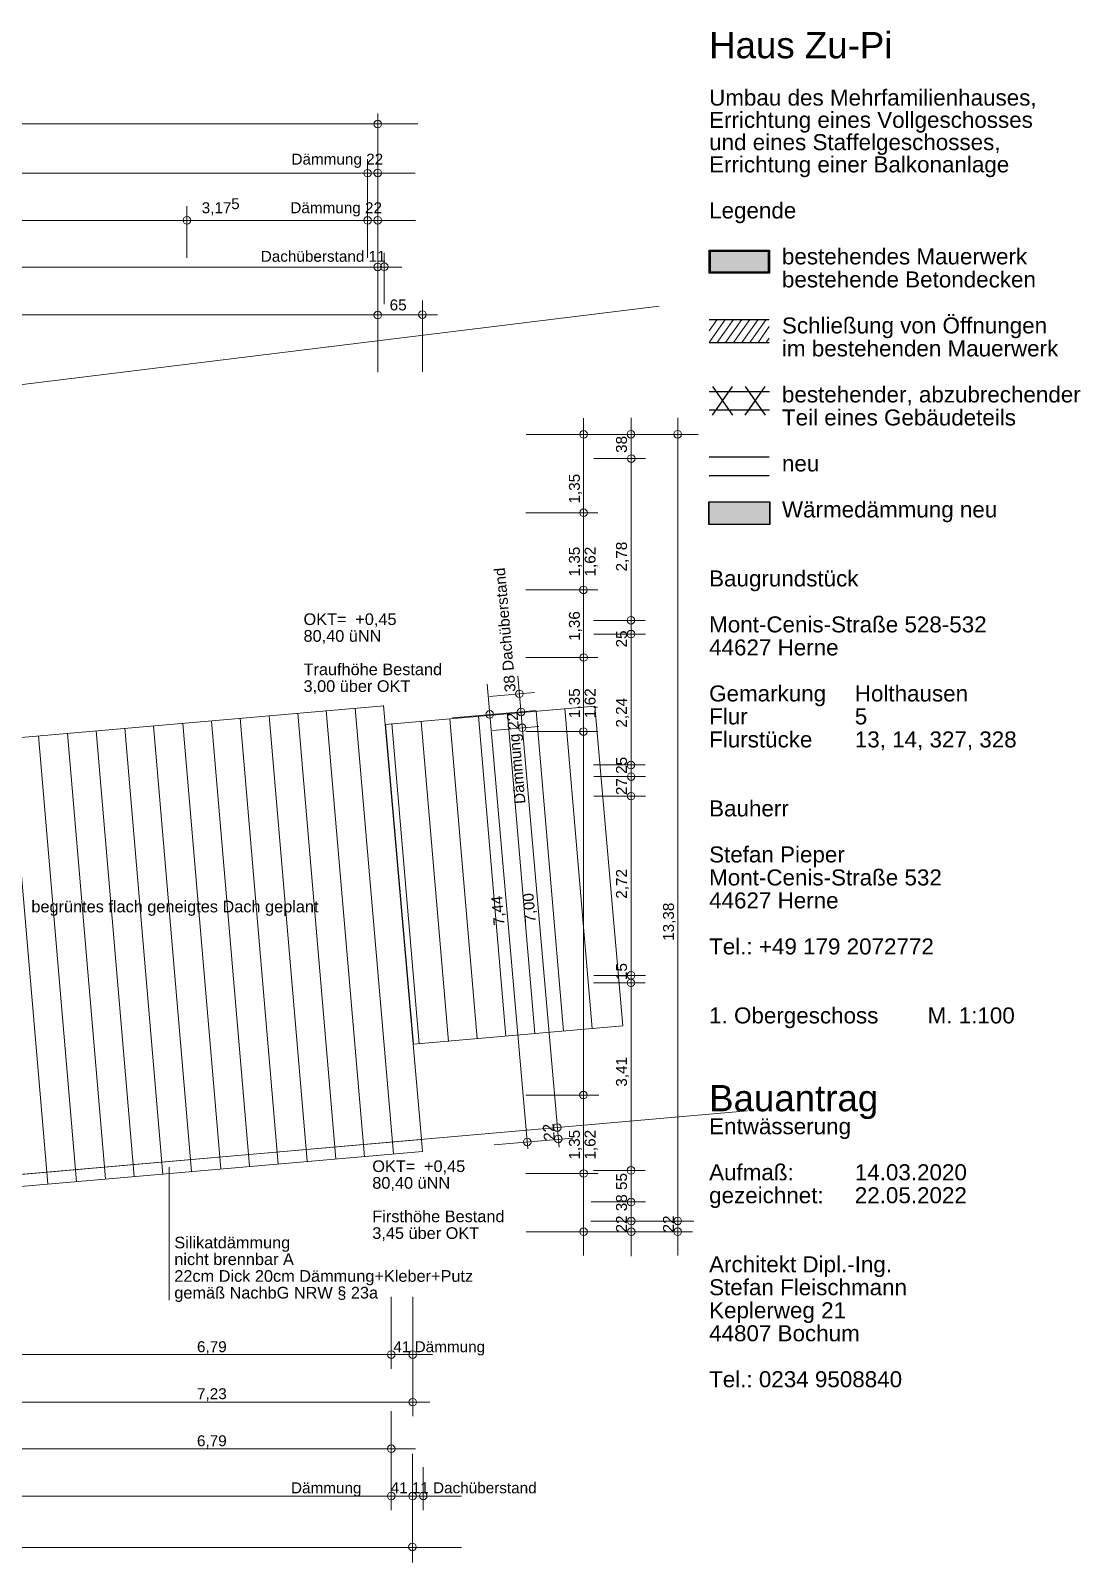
# Model space of a CAD drawing. Header units: millimetres. Extents: x 928 to 41670, y -1554 to 29734.
# Drawn here: x 23382 to 41670, y 1841 to 28529 of the extents above; entities that cross this region are included whole.
import ezdxf

# ---------------------------------------------------------------- set-up
doc = ezdxf.new("R2010")
doc.units = ezdxf.units.MM
doc.header["$LTSCALE"] = 50
for name, color, linetype in [('05_Linien_stark', 7, 'Continuous'), ('06_Linien_fein', 3, 'Continuous'), ('07_Bemassung', 6, 'Continuous'), ('10_Text', 7, 'Continuous'), ('12_Plankopf', 140, 'Continuous')]:
    doc.layers.add(name, color=color, linetype=linetype)
doc.styles.add('PLAN', font='arial.ttf')

msp = doc.modelspace()

# ---------------------------------------------------------------- hatches: boundary and pattern name
at = {"layer": '12_Plankopf'}
for points in [[(35203, 24703), (36256, 24703), (36256, 24303), (35203, 24303)], [(35197, 20322), (36260, 20322), (36260, 19922), (35197, 19922)]]:
    msp.add_hatch(color=7, dxfattribs=at).paths.add_polyline_path(points)

# ---------------------------------------------------------------- linework, layer by layer
at = {"layer": '05_Linien_stark', "lineweight": 15}
for p, q in [((29253, 26292), (29253, 25392)), ((29253, 26292), (29253, 25392)), ((29253, 26292), (29253, 25392)), ((29253, 26292), (29253, 25392)), ((26104, 25470), (26104, 24570)), ((26104, 25470), (26104, 24570)), ((26104, 25470), (26104, 24570)), ((26104, 25470), (26104, 24570)), ((29253, 25468), (29253, 24569)), ((29253, 25468), (29253, 24569)), ((29253, 25468), (29253, 24569)), ((29253, 25468), (29253, 24569)), ((29428, 24660), (29428, 23760)), ((29542, 24660), (29542, 23761)), ((29542, 24660), (29542, 23761)), ((29542, 24660), (29542, 23761)), ((29542, 24660), (29542, 23761)), ((29429, 23822), (29429, 22577)), ((30207, 23829), (30207, 22584)), ((3641, 19960), (34330, 23728)), ((34091, 21072), (33192, 21072)), ((34091, 21072), (33192, 21072)), ((34091, 21072), (33192, 21072)), ((34091, 21072), (33192, 21072)), ((34091, 21072), (33192, 21072)), ((34091, 21072), (33192, 21072)), ((34091, 21072), (33192, 21072)), ((34091, 21072), (33192, 21072)), ((33265, 20129), (32010, 20129)), ((33265, 20129), (32010, 20129)), ((33261, 18786), (32007, 18786)), ((33261, 18786), (32007, 18786)), ((34088, 18254), (33189, 18254)), ((34088, 18254), (33189, 18254)), ((34091, 18015), (33191, 18015)), ((34091, 18015), (33191, 18015)), ((33265, 17607), (32011, 17607)), ((33265, 17607), (32011, 17607)), ((34088, 15734), (33188, 15734)), ((34088, 15734), (33188, 15734)), ((34092, 15532), (33193, 15532)), ((34092, 15532), (33193, 15532)), ((34091, 15191), (33191, 15191)), ((34091, 15191), (33191, 15191)), ((34093, 12067), (33194, 12067)), ((34093, 12067), (33194, 12067)), ((34086, 11938), (33187, 11938)), ((34086, 11938), (33187, 11938)), ((16094, 7976), (35872, 9707)), ((25796, 6407), (25796, 8724)), ((33264, 8616), (32009, 8616)), ((33264, 8616), (32009, 8616)), ((34087, 8670), (33188, 8670)), ((34087, 8670), (33188, 8670)), ((34091, 8120), (33149, 8120)), ((34091, 8120), (33149, 8120)), ((29665, 5213), (29665, 6467)), ((30038, 5213), (30038, 6467)), ((30039, 4386), (30039, 5286)), ((30039, 4386), (30039, 5286)), ((30039, 4386), (30039, 5286)), ((30039, 4386), (30039, 5286)), ((29665, 3575), (29665, 4474)), ((29665, 3575), (29665, 4474)), ((29665, 3575), (29665, 4474)), ((29665, 3575), (29665, 4474)), ((29665, 2751), (29665, 3650)), ((29665, 2751), (29665, 3650)), ((29665, 2751), (29665, 3650)), ((29665, 2751), (29665, 3650)), ((30221, 2750), (30221, 3499))]:
    msp.add_line(p, q, dxfattribs=at)
msp.add_lwpolyline([(30053, 10869), (29566, 16442), (33209, 16761), (33697, 11187)], close=True, dxfattribs=at)
at = {"layer": '05_Linien_stark', "lineweight": 18}
msp.add_lwpolyline([(30210, 9002), (22669, 8342), (22650, 8551), (30192, 9210)], close=True, dxfattribs=at)
at = {"layer": '06_Linien_fein', "lineweight": 9}
for p, q in [((27694, 8781), (27031, 16548)), ((28197, 8829), (27535, 16592)), ((28698, 8872), (28036, 16637)), ((29197, 8908), (28533, 16684)), ((29701, 8956), (29038, 16726)), ((29530, 16772), (30191, 9216)), ((31659, 11010), (31184, 16585)), ((32163, 11054), (31687, 16628)), ((32664, 11098), (32188, 16673)), ((33162, 11140), (32686, 16720)), ((24684, 8521), (24022, 16285)), ((25185, 8565), (24523, 16329)), ((25683, 8601), (25020, 16376)), ((26184, 8652), (25521, 16419)), ((26695, 8698), (26033, 16456)), ((27196, 8742), (26534, 16497)), ((30149, 10876), (29674, 16455)), ((30661, 10917), (30185, 16493)), ((31161, 10970), (30687, 16534)), ((23682, 8435), (23021, 16190)), ((24181, 8473), (23518, 16241))]:
    msp.add_line(p, q, dxfattribs=at)
at = {"layer": '07_Bemassung', "lineweight": 15}
for p, q in [((29428, 27085), (29428, 25395)), ((4449, 26903), (30130, 26903)), ((29428, 26294), (29428, 25395)), ((29428, 26294), (29428, 25395)), ((29428, 26294), (29428, 25395)), ((4416, 26046), (30080, 26046)), ((29428, 25471), (29428, 24571)), ((29428, 25471), (29428, 24571)), ((29428, 25471), (29428, 24571)), ((29428, 25471), (29428, 24571)), ((4412, 25221), (30086, 25221)), ((4459, 24409), (29848, 24409)), ((4483, 23580), (30470, 23580)), ((33014, 7186), (33014, 21779)), ((33014, 7186), (33014, 21779)), ((33842, 7178), (33842, 21781)), ((33842, 7178), (33842, 21781)), ((34655, 7185), (34655, 21784)), ((34655, 7185), (34655, 21784)), ((35009, 21494), (32015, 21494)), ((35009, 21494), (32015, 21494)), ((32041, 9044), (31333, 17143)), ((32587, 9075), (31869, 17285)), ((32160, 16998), (31374, 16929)), ((31475, 16622), (30732, 16557)), ((32189, 16683), (31403, 16614)), ((32233, 16405), (31428, 16335)), ((33265, 16320), (32010, 16320)), ((33265, 16320), (32010, 16320)), ((33279, 9983), (32011, 9983)), ((32827, 9234), (31457, 9114)), ((34938, 7788), (33142, 7788)), ((34915, 7602), (32015, 7602)), ((34915, 7602), (32015, 7602)), ((4382, 5461), (30385, 5461)), ((4362, 4633), (30335, 4633)), ((4359, 3820), (30086, 3820)), ((30036, 1841), (30036, 3731)), ((4434, 2995), (30887, 2995)), ((4434, 2102), (30887, 2102))]:
    msp.add_line(p, q, dxfattribs=at)
at = {"layer": '07_Bemassung', "lineweight": 9}
msp.add_line((16124, 15593), (29536, 16767), dxfattribs=at)
at = {"layer": '07_Bemassung', "lineweight": 18}
for centre, radius in [((29428, 26901), 65.8), ((29253, 26046), 65.8), ((29253, 26046), 65.8), ((29428, 26049), 65.8), ((29428, 26049), 65.8), ((26104, 25224), 65.8), ((26104, 25224), 65.8), ((29253, 25222), 65.8), ((29253, 25222), 65.8), ((29428, 25225), 65.8), ((29428, 25225), 65.8), ((29428, 24411), 65.8), ((29542, 24415), 65.8), ((29542, 24415), 65.8), ((29429, 23573), 65.8), ((30206, 23581), 65.8), ((33016, 21494), 65.8), ((33016, 21494), 65.8), ((33840, 21497), 65.8), ((33840, 21497), 65.8), ((34654, 21497), 65.8), ((34654, 21497), 65.8), ((33846, 21073), 65.8), ((33846, 21073), 65.8), ((33846, 21073), 65.8), ((33846, 21073), 65.8), ((33016, 20129), 65.8), ((33016, 20129), 65.8), ((33013, 18785), 65.8), ((33013, 18785), 65.8), ((33839, 18255), 65.8), ((33839, 18255), 65.8), ((33841, 18014), 65.8), ((33841, 18014), 65.8), ((33017, 17607), 65.8), ((33017, 17607), 65.8), ((31897, 16974), 65.8), ((31381, 16616), 65.8), ((31926, 16659), 65.8), ((31945, 16383), 65.8), ((33013, 16315), 65.8), ((33013, 16315), 65.8), ((33839, 15733), 65.8), ((33839, 15733), 65.8), ((33844, 15532), 65.8), ((33844, 15532), 65.8), ((33842, 15191), 65.8), ((33842, 15191), 65.8), ((33843, 12069), 65.8), ((33843, 12069), 65.8), ((33840, 11938), 65.8), ((33840, 11938), 65.8), ((33012, 9982), 65.8), ((33012, 9982), 65.8), ((32557, 9417), 65.8), ((32034, 9166), 65.8), ((32574, 9219), 65.8), ((33017, 8617), 65.3), ((33841, 8670), 65.8), ((33841, 8670), 65.8), ((33843, 8119), 65.8), ((33843, 8119), 65.8), ((33845, 7788), 65.8), ((33845, 7788), 65.8), ((34656, 7791), 65.8), ((33015, 7602), 65.8), ((33015, 7602), 65.8), ((33846, 7602), 65.8), ((33846, 7602), 65.8), ((34654, 7601), 65.8), ((34654, 7601), 65.8), ((29664, 5461), 65.8), ((30038, 5461), 65.8), ((30039, 4632), 65.8), ((30039, 4632), 65.8), ((29665, 3820), 65.8), ((29665, 3820), 65.8), ((29665, 2997), 65.8), ((29665, 2997), 65.8), ((30036, 2995), 65.8), ((30221, 2998), 65.8), ((30033, 2110), 65.8)]:
    msp.add_circle(centre, radius, dxfattribs=at)
at = {"layer": '12_Plankopf', "lineweight": 15}
for p, q in [((35202, 23096), (35486, 23503)), ((35202, 23296), (35344, 23499)), ((35344, 23093), (35627, 23499)), ((35486, 23093), (35770, 23499)), ((35627, 23093), (35911, 23499)), ((35770, 23093), (36054, 23499)), ((35911, 23093), (36195, 23499)), ((36054, 23093), (36249, 23373)), ((36195, 23093), (36249, 23170))]:
    msp.add_line(p, q, dxfattribs=at)
at = {"layer": '12_Plankopf', "lineweight": 25}
for p, q in [((35202, 23499), (36249, 23499)), ((35202, 23096), (36249, 23096)), ((35202, 22243), (36252, 22243)), ((35828, 21831), (36178, 22331)), ((35828, 22331), (36178, 21831)), ((35202, 21920), (36252, 21920)), ((35202, 21102), (36249, 21102)), ((35202, 20779), (36249, 20779))]:
    msp.add_line(p, q, dxfattribs=at)
at = {"layer": '12_Plankopf', "lineweight": 30}
for p, q in [((35260, 21831), (35610, 22331)), ((35260, 22331), (35610, 21831))]:
    msp.add_line(p, q, dxfattribs=at)
at = {"layer": '12_Plankopf'}
for points in [[(35203, 24703), (36256, 24703), (36256, 24303), (35203, 24303)], [(35197, 20322), (36260, 20322), (36260, 19922), (35197, 19922)]]:
    msp.add_lwpolyline(points, close=True, dxfattribs=at)
at = {"layer": '12_Plankopf', "lineweight": 50}
msp.add_lwpolyline([(35215, 24691), (36245, 24691), (36245, 24314), (35215, 24314)], close=True, dxfattribs=at)
at = {"layer": '12_Plankopf', "lineweight": 18}
msp.add_lwpolyline([(35201, 20318), (36255, 20318), (36255, 19927), (35201, 19927)], close=True, dxfattribs=at)

# ---------------------------------------------------------------- texts
at = {"layer": '07_Bemassung', "style": 'PLAN'}
for s, height, p in [('3,17', 190.5, (26362, 25348)), ('5', 190, (26876, 25419)), ('65', 190.5, (29637, 23655)), ('6,79', 190.5, (26280, 5503)), ('7,23', 190.5, (26280, 4684)), ('6,79', 190.5, (26280, 3864))]:
    msp.add_text(s, height=height, dxfattribs=at).set_placement(p)
for s, rotation, p in [('38', 90, (33770, 21171)), ('1,35', 90, (32950, 20289)), ('1,35', 90, (32950, 19019)), ('1,62', 90, (33223, 19019)), ('2,78', 90, (33770, 19106)), ('1,36', 90, (32950, 17896)), ('25', 90, (33770, 17782)), ('1,35', 90, (32950, 16552)), ('1,62', 90, (33223, 16552)), ('2,24', 90, (33770, 16385)), ('2,72', 90, (33770, 13404)), ('7,44', 95, (31640, 12946)), ('7,00', 95, (32184, 12993)), ('13,38', 90, (34589, 12669)), ('15', 90, (33770, 11987)), ('3,41', 90, (33770, 10129)), ('22', 95, (32516, 9198)), ('1,35', 90, (32950, 8859)), ('1,62', 90, (33223, 8859)), ('22', 90, (34589, 7589))]:
    msp.add_text(s, height=190.5, rotation=rotation, dxfattribs=at).set_placement(p)
at = {"layer": '10_Text', "style": 'PLAN'}
for s, height, p in [('Dämmung 22', 190.5, (27926, 26195)), ('Dämmung 22', 190.5, (27906, 25348)), ('Dachüberstand 11', 190.5, (27391, 24502)), ('OKT=', 203.2, (28136, 18173)), ('+0,45', 203.2, (29038, 18173)), ('80,40 üNN', 203.2, (28136, 17881)), ('Traufhöhe Bestand', 203.2, (28136, 17299)), ('3,00 über OKT', 203.2, (28136, 17007)), ('begrüntes flach geneigtes Dach geplant', 203.2, (23395, 13166)), ('OKT=', 203.2, (29334, 8642)), ('+0,45', 203.2, (30235, 8642)), ('80,40 üNN', 203.2, (29334, 8351)), ('Firsthöhe Bestand', 203.2, (29334, 7768)), ('Silikatdämmung', 203.2, (25885, 7312)), ('3,45 über OKT', 203.2, (29334, 7476)), ('nicht brennbar A', 203.2, (25885, 7021)), ('22cm Dick 20cm Dämmung+Kleber+Putz', 203.2, (25885, 6729)), ('gemäß NachbG NRW § 23a', 203.2, (25885, 6438)), ('41 Dämmung', 190.5, (29702, 5503)), ('Dämmung', 190.5, (27918, 3044)), ('41 11 Dachüberstand', 190.5, (29653, 3044))]:
    msp.add_text(s, height=height, dxfattribs=at).set_placement(p)
for s, rotation, p in [('38 Dachüberstand', 95, (31833, 17013)), ('Dämmung 22', 95, (32003, 15064)), ('27 25', 90, (33770, 15209)), ('22 38 55', 90, (33770, 7589))]:
    msp.add_text(s, height=190.5, rotation=rotation, dxfattribs=at).set_placement(p)
at = {"layer": '12_Plankopf', "style": 'PLAN'}
for s, height, p in [('Haus Zu-Pi', 457, (35202, 28048)), ('Umbau des Mehrfamilienhauses,', 279.4, (35202, 27223)), ('Errichtung eines Vollgeschosses', 279.4, (35202, 26835)), ('und eines Staffelgeschosses,', 279.4, (35202, 26447)), ('Errichtung einer Balkonanlage', 279.4, (35202, 26059)), ('Legende', 279.3, (35202, 25257)), ('bestehendes Mauerwerk', 279.26, (36471, 24456)), ('bestehende Betondecken', 279.26, (36471, 24055)), ('Schließung von Öffnungen', 279.26, (36471, 23253)), ('im bestehenden Mauerwerk', 279.26, (36471, 22853)), ('bestehender, abzubrechender', 279.26, (36471, 22051)), ('Teil eines Gebäudeteils', 279.26, (36471, 21650)), ('neu', 279.3, (36471, 20849)), ('Wärmedämmung neu', 279.26, (36471, 20047)), ('Baugrundstück', 279.26, (35202, 18845)), ('Mont-Cenis-Straße 528-532', 279.26, (35202, 18044)), ('44627 Herne', 279.26, (35202, 17643)), ('Gemarkung', 279.3, (35202, 16841)), ('Holthausen', 279.3, (37740, 16841)), ('Flur', 279.3, (35202, 16441)), ('5', 279, (37740, 16441)), ('Flurstücke', 279.3, (35202, 16040)), ('13, 14, 327, 328', 279.26, (37740, 16040)), ('Bauherr', 279.3, (35202, 14838)), ('Stefan Pieper', 279.26, (35202, 14036)), ('Mont-Cenis-Straße 532', 279.26, (35202, 13635)), ('44627 Herne', 279.26, (35202, 13235)), ('Tel.: +49 179 2072772', 279.26, (35202, 12433)), ('1. Obergeschoss', 279.26, (35202, 11231)), ('M. 1:100', 279.3, (39009, 11231)), ('Bauantrag', 457, (35202, 9701)), ('Entwässerung', 279.26, (35202, 9300)), ('Aufmaß:', 279.3, (35202, 8498)), ('14.03.2020', 279.3, (37740, 8498)), ('gezeichnet:', 279.26, (35202, 8098)), ('22.05.2022', 279.3, (37740, 8098)), ('Architekt Dipl.-Ing.', 279.26, (35202, 6895)), ('Stefan Fleischmann', 279.26, (35202, 6495)), ('Keplerweg 21', 279.26, (35202, 6094)), ('44807 Bochum', 279.26, (35202, 5693)), ('Tel.: 0234 9508840', 279.26, (35202, 4892))]:
    msp.add_text(s, height=height, dxfattribs=at).set_placement(p)

doc.saveas('drawing.dxf')
